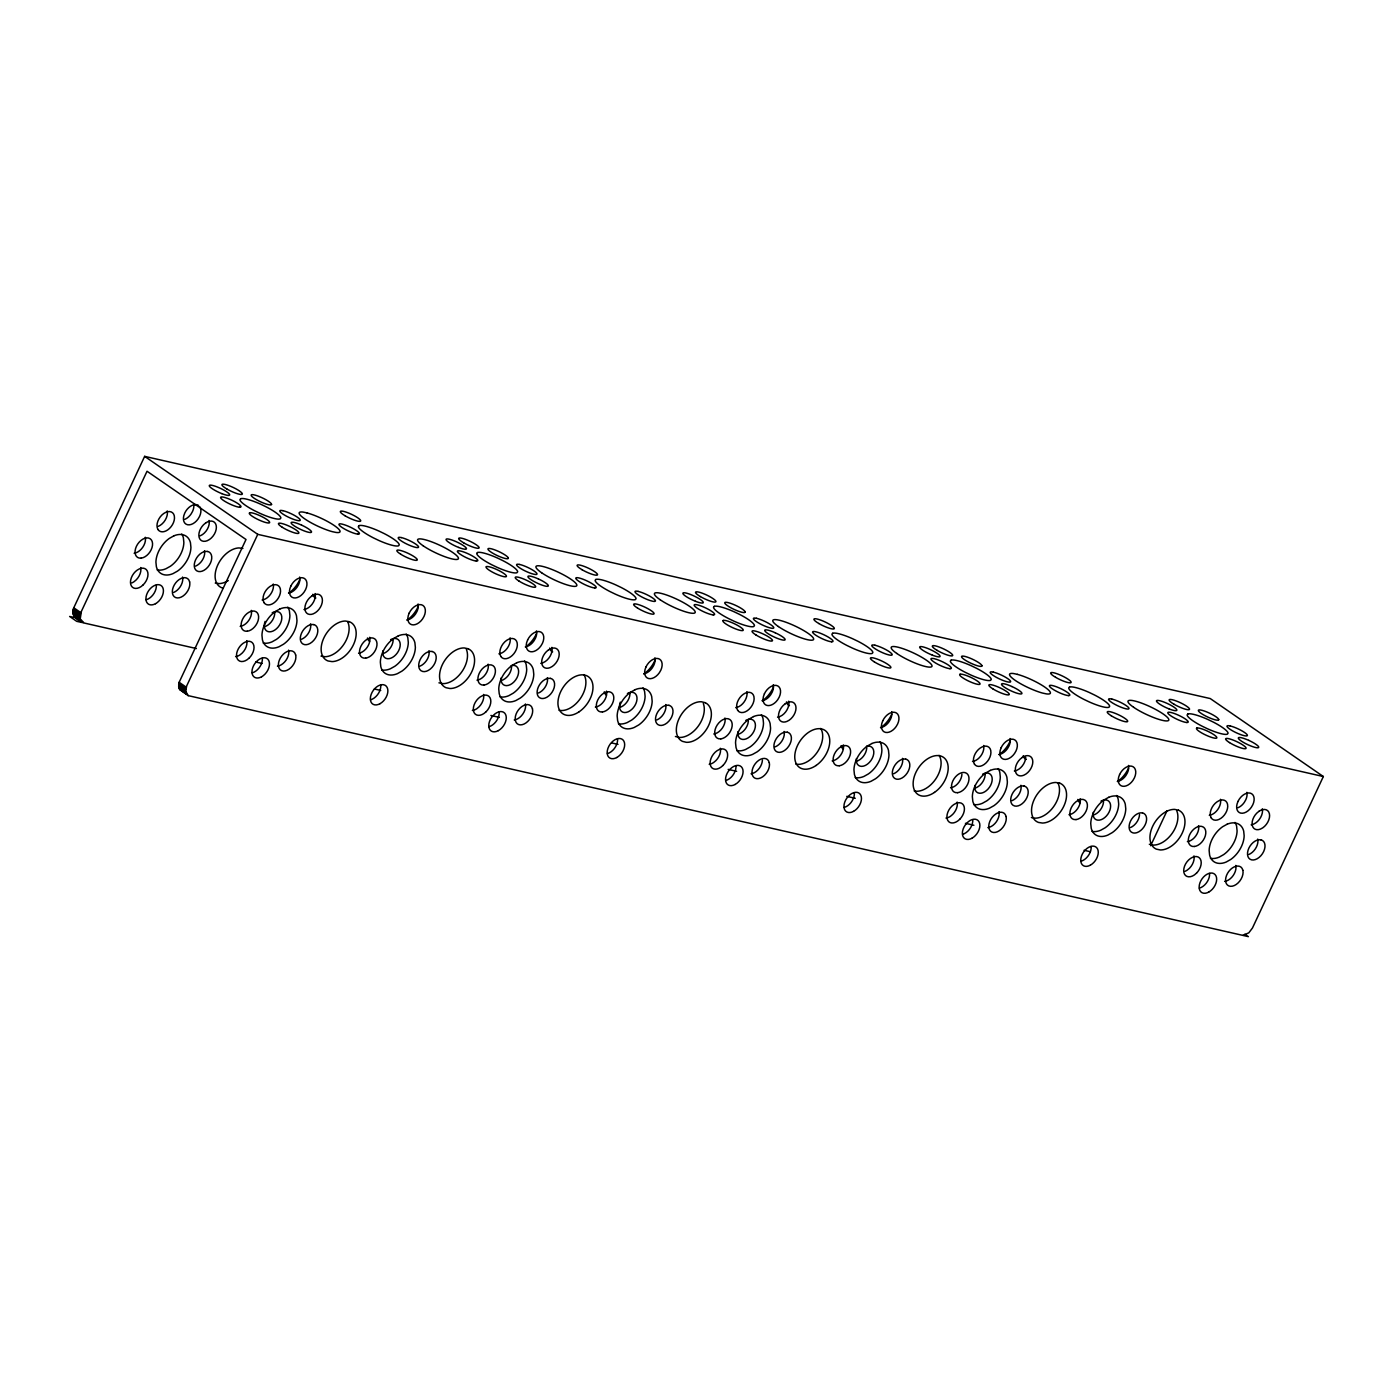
<?xml version="1.0" encoding="UTF-8"?>
<svg xmlns="http://www.w3.org/2000/svg" width="1393" height="1393" viewBox="0 0 1393 1393"><rect width="100%" height="100%" fill="white"/><g stroke="black" fill="none" stroke-linecap="round" stroke-linejoin="round"><path stroke-width="1.5" d="M1244.82 934.198L1248.354 936.636L188.177 695.629L179.61 689.448L179.157 682.291L246.004 539.491L147.031 471.252L81.403 611.335L80.202 618.945L84.12 623.019L196.396 648.546M188.177 695.629L185.652 691.172L186.749 685.791L257.757 534.355L1323.35 776.528L1252.464 927.999L1248.824 932.822L1242.991 935.365M82.344 622.288C76.441 620.129 70.468 614.365 73.777 607.783L144.646 456.364L1210.238 698.555L1323.35 776.528M1150.635 845.725L1167.055 810.709M200.174 535.835L202.455 534.599A11.248 7.278 -55.4 0 0 209.089 520.442M242.904 548.442L238.882 547.919A22.514 14.557 -55.4 0 0 217.221 566.202A22.514 14.557 -55.4 0 0 222.323 587.968L223.298 588.09M215.253 583.092L219.276 583.615A22.514 14.557 -55.4 0 0 228.295 580.568M320.999 656.103L324.987 656.73A22.514 14.557 -55.4 0 0 344.054 644.001A22.514 14.557 -55.4 0 0 347.745 621.922M1031.395 817.552L1035.365 818.179A22.514 14.557 -55.4 0 0 1054.449 805.45A22.514 14.557 -55.4 0 0 1058.123 783.388M438.934 682.831L442.835 683.632A22.514 14.557 -55.4 0 0 462.023 671.53A22.514 14.557 -55.4 0 0 466.359 649.33M1149.329 844.28L1153.23 845.081A22.514 14.557 -55.4 0 0 1172.418 832.979A22.514 14.557 -55.4 0 0 1176.754 810.778M255.72 662.023L262.076 663.468M374.351 688.995L380.707 690.44M490.876 715.462L499.356 717.395M611.631 742.922L617.987 744.367M728.156 769.389L736.618 771.322M846.787 796.361L855.267 798.276M965.419 823.315L973.899 825.248M1084.067 850.287L1090.423 851.732M675.413 736.497L679.244 737.437A22.514 14.557 -55.4 0 0 698.502 725.805A22.514 14.557 -55.4 0 0 703.308 703.5M1026.241 759.446L1025.37 759.063A11.248 7.278 -55.4 0 1 1023.263 755.72M789.448 705.642L788.56 705.241A11.248 7.278 -55.4 0 1 786.47 701.898M552.655 651.82L551.767 651.436A11.248 7.278 -55.4 0 1 549.66 648.093M315.845 597.997L314.975 597.614A11.248 7.278 -55.4 0 1 312.868 594.271M75.257 617.412L76.11 617.865L69.65 616.472L76.719 621.348L83.18 622.741L74.525 616.786M144.646 456.364L257.757 534.355M73.777 607.783L80.846 612.659M73.341 609.124L80.411 614M179.157 682.291L186.227 687.167M73.063 610.447L80.132 615.306M178.774 683.667L185.844 688.542M72.924 611.719L79.993 616.594M178.583 685.025L185.652 689.883M72.958 612.937L80.028 617.813M178.583 686.296L185.652 691.172M73.132 614.069L80.202 618.945M178.739 687.48L185.809 692.356M73.463 615.114L80.533 619.972M73.933 616.019L81.003 620.895M179.088 688.542L186.174 693.418M179.61 689.448L186.679 694.323M1220.46 799.303L1220.668 801.654A11.248 7.278 -55.4 0 1 1209.298 815.288M983.667 745.481L983.858 747.832A11.248 7.278 -55.4 0 1 972.506 761.483M746.857 691.677L747.066 694.01A11.248 7.278 -55.4 0 1 735.696 707.661M510.064 637.855L510.273 640.188A11.248 7.278 -55.4 0 1 498.903 653.839M273.272 584.033L273.463 586.383A11.248 7.278 -55.4 0 1 262.11 600.017M167.23 510.935L167.421 513.268A11.248 7.278 -55.4 0 1 158.314 526.328M627.407 693.488A11.248 7.278 -55.4 0 1 637.001 699.216A11.248 7.278 -55.4 0 1 626.084 712.45A11.248 7.278 -55.4 0 1 620.285 702.124M820.703 728.417A22.514 14.557 -55.4 0 1 817.064 752.499A22.514 14.557 -55.4 0 1 795.821 764.078M606.53 691.102A11.248 7.278 -55.4 0 1 595.368 707.087M788.717 701.184A11.248 7.278 -55.4 0 1 782.1 715.34L779.819 716.577A11.248 7.278 -55.4 0 1 777.555 717.169M773.289 684.712A11.248 7.278 -55.4 0 1 772.14 692.269L770.677 694.811A11.248 7.278 -55.4 0 1 762.128 700.696M784.137 731.464A11.248 7.278 -55.4 0 1 775.222 746.857M606.39 695.159A11.248 7.278 -55.4 0 1 604.283 691.816M735.957 765.819A11.248 7.278 -55.4 0 1 725.805 780.515M724.935 718.004A11.248 7.278 -55.4 0 1 713.773 733.989M511.301 665.628A11.248 7.278 -55.4 0 1 518.509 673.15A11.248 7.278 -55.4 0 1 508.428 685.373A11.248 7.278 -55.4 0 1 501.219 677.851M617.552 738.917A11.248 7.278 -55.4 0 1 607.4 753.613M665.732 704.545A11.248 7.278 -55.4 0 1 656.834 719.937M642.991 687.881A22.514 14.557 -55.4 0 1 644.628 691.694L645.098 696.343A22.514 14.557 -55.4 0 1 631.673 720.077L627.111 722.619A22.514 14.557 -55.4 0 1 618.422 723.768M654.884 657.792A11.248 7.278 -55.4 0 1 653.735 665.366L652.272 667.891A11.248 7.278 -55.4 0 1 643.723 673.777M536.479 633.676A22.514 14.557 -55.4 0 1 525.631 646.961M511.51 665.802A11.248 7.278 -55.4 0 1 501.358 680.498M310.535 623.82A11.248 7.278 -55.4 0 1 301.637 639.213M315.131 593.557A11.248 7.278 -55.4 0 1 308.497 607.696L306.216 608.95A11.248 7.278 -55.4 0 1 303.97 609.542M246.753 640.641A11.248 7.278 -55.4 0 1 242.278 652.986L240.118 654.797A11.248 7.278 -55.4 0 1 235.591 656.625M262.354 658.192A11.248 7.278 -55.4 0 1 252.203 672.871M288.612 650.148A11.248 7.278 -55.4 0 1 277.451 666.15M193.644 503.97A11.248 7.278 -55.4 0 1 192.495 511.527L191.033 514.069A11.248 7.278 -55.4 0 1 184.729 519.363M199.93 506.895A11.248 7.278 -55.4 0 1 199.565 516.403L198.102 518.945A11.248 7.278 -55.4 0 1 187.48 524.726A11.248 7.278 -55.4 0 1 183.806 515.689L184.764 513.042A11.248 7.278 -55.4 0 1 198.607 505.485M287.794 607.156A22.514 14.557 -55.4 0 1 289.431 610.97L289.901 615.619A22.514 14.557 -55.4 0 1 276.476 639.352L271.931 641.894A22.514 14.557 -55.4 0 1 263.225 643.044M182.57 577.05A11.248 7.278 -55.4 0 1 173.655 592.443M140.71 567.526A11.248 7.278 -55.4 0 1 136.218 579.871L134.076 581.682A11.248 7.278 -55.4 0 1 131.795 582.918M145.29 537.263A11.248 7.278 -55.4 0 1 134.128 553.247M299.687 577.068A11.248 7.278 -55.4 0 1 298.537 584.642L297.075 587.167A11.248 7.278 -55.4 0 1 288.525 593.052M181.752 534.041A22.514 14.557 -55.4 0 1 183.388 537.872L183.859 542.504A22.514 14.557 -55.4 0 1 170.434 566.237L165.871 568.779A22.514 14.557 -55.4 0 1 157.183 569.929M156.312 585.077A11.248 7.278 -55.4 0 1 146.161 599.774M204.492 550.723A11.248 7.278 -55.4 0 1 195.595 566.115M998.189 768.605A22.514 14.557 -55.4 0 1 999.826 772.436L1000.296 777.068A22.514 14.557 -55.4 0 1 986.871 800.801L982.309 803.343A22.514 14.557 -55.4 0 1 973.62 804.492M957.148 802.089A11.248 7.278 -55.4 0 1 952.655 814.435L950.514 816.246A11.248 7.278 -55.4 0 1 945.986 818.074M972.749 819.641A11.248 7.278 -55.4 0 1 962.598 834.337M999.007 811.614A11.248 7.278 -55.4 0 1 987.846 827.599M843.183 748.981A11.248 7.278 -55.4 0 1 841.076 745.638M1010.082 738.516A11.248 7.278 -55.4 0 1 1008.932 746.091L1007.47 748.616A11.248 7.278 -55.4 0 1 998.92 754.518M891.677 714.4A22.514 14.557 -55.4 0 1 880.811 727.686M866.707 746.526A11.248 7.278 -55.4 0 1 856.556 761.222M866.498 746.352A11.248 7.278 -55.4 0 1 873.707 753.874A11.248 7.278 -55.4 0 1 863.625 766.098A11.248 7.278 -55.4 0 1 856.416 758.576M1025.718 757.339A11.248 7.278 -55.4 0 1 1018.892 769.162L1016.611 770.399A11.248 7.278 -55.4 0 1 1014.365 770.991M1020.93 785.269A11.248 7.278 -55.4 0 1 1012.032 800.662M982.605 774.212A11.248 7.278 -55.4 0 1 992.216 779.105A11.248 7.278 -55.4 0 1 982.779 792.756A11.248 7.278 -55.4 0 1 974.821 785.478M1091.154 846.544A11.248 7.278 -55.4 0 1 1081.003 861.24M1128.487 765.436A11.248 7.278 -55.4 0 1 1127.337 772.993L1125.875 775.535A11.248 7.278 -55.4 0 1 1117.325 781.421M1116.577 795.507A22.514 14.557 -55.4 0 1 1118.213 799.338L1118.701 803.987A22.514 14.557 -55.4 0 1 1105.258 827.703L1100.714 830.245A22.514 14.557 -55.4 0 1 1092.025 831.395M1139.544 814.522A11.248 7.278 -55.4 0 1 1130.419 827.581M272.21 612.746A11.248 7.278 -55.4 0 1 281.804 618.475A11.248 7.278 -55.4 0 1 270.886 631.726A11.248 7.278 -55.4 0 1 265.088 621.4M380.759 685.095A11.248 7.278 -55.4 0 1 370.608 699.791M406.199 634.059A22.514 14.557 -55.4 0 1 407.836 637.89L408.306 642.521A22.514 14.557 -55.4 0 1 394.863 666.254L390.319 668.797A22.514 14.557 -55.4 0 1 381.63 669.946M369.737 637.28A11.248 7.278 -55.4 0 1 358.576 653.265M428.94 650.74A11.248 7.278 -55.4 0 1 420.024 666.133M418.092 603.987A11.248 7.278 -55.4 0 1 416.942 611.544L415.48 614.087A11.248 7.278 -55.4 0 1 406.93 619.972M551.924 647.362A11.248 7.278 -55.4 0 1 545.29 661.518L543.026 662.755A11.248 7.278 -55.4 0 1 540.763 663.364M369.58 641.337A11.248 7.278 -55.4 0 1 367.473 637.994M390.615 639.666A11.248 7.278 -55.4 0 1 400.226 644.559A11.248 7.278 -55.4 0 1 390.789 658.227A11.248 7.278 -55.4 0 1 382.831 650.931M251.332 610.378A11.248 7.278 -55.4 0 1 240.188 626.362M525.405 703.97A11.248 7.278 -55.4 0 1 514.243 719.955M524.586 660.961A22.514 14.557 -55.4 0 1 526.223 664.792L526.711 669.441A22.514 14.557 -55.4 0 1 513.268 693.157L508.724 695.716A22.514 14.557 -55.4 0 1 500.035 696.866M483.545 694.463A11.248 7.278 -55.4 0 1 479.07 706.808L476.928 708.619A11.248 7.278 -55.4 0 1 472.384 710.447M536.479 630.89A11.248 7.278 -55.4 0 1 535.347 638.464L533.867 640.989A11.248 7.278 -55.4 0 1 525.335 646.874M499.164 711.997A11.248 7.278 -55.4 0 1 489.013 726.693M418.074 606.773A22.514 14.557 -55.4 0 1 407.226 620.059M393.122 638.899A11.248 7.278 -55.4 0 1 382.953 653.596M547.345 677.642A11.248 7.278 -55.4 0 1 538.429 693.035M488.142 664.182A11.248 7.278 -55.4 0 1 476.981 680.167M761.396 714.783A22.514 14.557 -55.4 0 1 763.033 718.614L763.503 723.263A22.514 14.557 -55.4 0 1 750.061 746.979L745.516 749.521A22.514 14.557 -55.4 0 1 736.827 750.67M720.355 748.285A11.248 7.278 -55.4 0 1 715.863 760.63L713.721 762.424A11.248 7.278 -55.4 0 1 709.194 764.269M762.406 760.125A11.248 7.278 -55.4 0 1 751.053 773.777M583.911 674.612A22.514 14.557 -55.4 0 1 580.254 698.677A22.514 14.557 -55.4 0 1 559.011 710.273M274.717 611.98A11.248 7.278 -55.4 0 1 264.566 626.676M299.687 579.854A22.514 14.557 -55.4 0 1 288.821 593.139M629.915 692.704A11.248 7.278 -55.4 0 1 619.763 707.4M654.867 660.595A22.514 14.557 -55.4 0 1 644.019 673.864M939.108 755.337A22.514 14.557 -55.4 0 1 935.452 779.401A22.514 14.557 -55.4 0 1 914.208 790.998M1262.319 808.828A11.248 7.278 -55.4 0 1 1255.685 822.967L1253.404 824.221A11.248 7.278 -55.4 0 1 1251.158 824.813M1079.975 802.786A11.248 7.278 -55.4 0 1 1077.869 799.443M1101.01 801.114A11.248 7.278 -55.4 0 1 1110.621 806.007A11.248 7.278 -55.4 0 1 1101.184 819.676A11.248 7.278 -55.4 0 1 1093.209 812.398M961.936 774.16A11.248 7.278 -55.4 0 1 950.566 787.811M1235.8 865.419A11.248 7.278 -55.4 0 1 1224.639 881.403M1234.982 822.427A22.514 14.557 -55.4 0 1 1236.618 826.241L1237.088 830.89A22.514 14.557 -55.4 0 1 1223.663 854.606L1219.119 857.165A22.514 14.557 -55.4 0 1 1210.413 858.314M1193.94 855.911A11.248 7.278 -55.4 0 1 1189.465 868.257L1187.306 870.068A11.248 7.278 -55.4 0 1 1185.043 871.304M1246.874 792.338A11.248 7.278 -55.4 0 1 1245.725 799.913L1244.262 802.438A11.248 7.278 -55.4 0 1 1237.977 807.731M1209.559 873.446A11.248 7.278 -55.4 0 1 1199.39 888.142M1128.469 768.222A22.514 14.557 -55.4 0 1 1117.621 781.508M1103.5 800.348A11.248 7.278 -55.4 0 1 1093.348 815.044M1257.722 839.091A11.248 7.278 -55.4 0 1 1248.824 854.484M1198.537 825.631A11.248 7.278 -55.4 0 1 1187.376 841.633M854.362 792.721A11.248 7.278 -55.4 0 1 844.21 807.418M745.812 720.39A11.248 7.278 -55.4 0 1 755.424 725.283A11.248 7.278 -55.4 0 1 745.986 738.952A11.248 7.278 -55.4 0 1 738.029 731.656M902.525 758.367A11.248 7.278 -55.4 0 1 893.627 773.759M891.677 711.614A11.248 7.278 -55.4 0 1 890.527 719.188L889.065 721.713A11.248 7.278 -55.4 0 1 880.515 727.599M843.34 744.907A11.248 7.278 -55.4 0 1 832.178 760.891M879.784 741.703A22.514 14.557 -55.4 0 1 881.421 745.516L881.891 750.165A22.514 14.557 -55.4 0 1 868.466 773.881L863.921 776.441A22.514 14.557 -55.4 0 1 855.215 777.59M1080.132 798.729A11.248 7.278 -55.4 0 1 1068.971 814.713M773.272 687.498A22.514 14.557 -55.4 0 1 762.424 700.783M748.302 719.624A11.248 7.278 -55.4 0 1 738.151 734.32M985.112 773.428A11.248 7.278 -55.4 0 1 974.961 788.125M1010.064 741.32A22.514 14.557 -55.4 0 1 999.216 754.588M290.806 586.157L289.848 588.804A11.248 7.278 -55.4 0 0 293.523 597.841A11.248 7.278 -55.4 0 0 304.144 592.042L305.607 589.518A11.248 7.278 -55.4 0 0 302.89 577.834A11.248 7.278 -55.4 0 0 290.806 586.157M409.211 613.059L408.253 615.706A11.248 7.278 -55.4 0 0 411.928 624.743A11.248 7.278 -55.4 0 0 422.549 618.962L424.012 616.42A11.248 7.278 -55.4 0 0 421.295 604.736A11.248 7.278 -55.4 0 0 409.211 613.059M527.616 639.962L526.641 642.608A11.248 7.278 -55.4 0 0 530.315 651.663A11.248 7.278 -55.4 0 0 540.937 645.864L542.417 643.34A11.248 7.278 -55.4 0 0 539.7 631.638A11.248 7.278 -55.4 0 0 527.616 639.962M646.004 666.881L645.046 669.528A11.248 7.278 -55.4 0 0 648.72 678.565A11.248 7.278 -55.4 0 0 659.342 672.767L660.804 670.242A11.248 7.278 -55.4 0 0 658.088 658.558A11.248 7.278 -55.4 0 0 646.004 666.881M764.409 693.784L763.451 696.43A11.248 7.278 -55.4 0 0 767.125 705.467A11.248 7.278 -55.4 0 0 777.747 699.686L779.209 697.144A11.248 7.278 -55.4 0 0 776.493 685.46A11.248 7.278 -55.4 0 0 764.409 693.784M882.814 720.686L881.839 723.333A11.248 7.278 -55.4 0 0 885.513 732.387A11.248 7.278 -55.4 0 0 896.134 726.589L897.597 724.064A11.248 7.278 -55.4 0 0 894.898 712.363A11.248 7.278 -55.4 0 0 882.814 720.686M1001.201 747.606L1000.244 750.252A11.248 7.278 -55.4 0 0 1003.918 759.289A11.248 7.278 -55.4 0 0 1014.539 753.491L1016.002 750.966A11.248 7.278 -55.4 0 0 1013.286 739.283A11.248 7.278 -55.4 0 0 1001.201 747.606M1119.606 774.508L1118.649 777.155A11.248 7.278 -55.4 0 0 1122.323 786.192A11.248 7.278 -55.4 0 0 1132.944 780.411L1134.407 777.869A11.248 7.278 -55.4 0 0 1131.691 766.185A11.248 7.278 -55.4 0 0 1119.606 774.508M1237.994 801.428L1237.036 804.074A11.248 7.278 -55.4 0 0 1240.71 813.112A11.248 7.278 -55.4 0 0 1251.332 807.313L1252.795 804.788A11.248 7.278 -55.4 0 0 1250.096 793.087A11.248 7.278 -55.4 0 0 1237.994 801.428M240.676 498.729L239.927 499.617A22.514 4.301 25.1 0 0 254.936 510.918L260.23 513.46A22.514 4.301 25.1 0 0 280.132 518.91L280.864 518.022A22.514 4.301 25.1 0 0 265.871 506.704L260.578 504.162A22.514 4.301 25.1 0 0 240.676 498.729M359.081 525.631L358.332 526.519A22.514 4.301 25.1 0 0 373.341 537.837L378.617 540.362A22.514 4.301 25.1 0 0 398.52 545.812L399.269 544.924A22.514 4.301 25.1 0 0 384.276 533.623L378.983 531.081A22.514 4.301 25.1 0 0 359.081 525.631M477.468 552.533L476.737 553.421A22.514 4.301 25.1 0 0 491.729 564.74L497.022 567.282A22.514 4.301 25.1 0 0 516.925 572.732L517.674 571.844A22.514 4.301 25.1 0 0 502.664 560.526L497.371 557.984A22.514 4.301 25.1 0 0 477.468 552.533M595.873 579.453L595.124 580.341A22.514 4.301 25.1 0 0 610.134 591.642L615.427 594.184A22.514 4.301 25.1 0 0 635.33 599.634L636.061 598.746A22.514 4.301 25.1 0 0 621.069 587.428L615.776 584.903A22.514 4.301 25.1 0 0 595.873 579.453M714.278 606.355L713.529 607.244A22.514 4.301 25.1 0 0 728.539 618.562L733.815 621.104A22.514 4.301 25.1 0 0 753.717 626.537L754.466 625.649A22.514 4.301 25.1 0 0 739.474 614.348L734.181 611.806A22.514 4.301 25.1 0 0 714.278 606.355M832.666 633.258L831.934 634.146A22.514 4.301 25.1 0 0 846.927 645.464L852.22 648.006A22.514 4.301 25.1 0 0 872.122 653.456L872.871 652.568A22.514 4.301 25.1 0 0 857.862 641.25L852.568 638.708A22.514 4.301 25.1 0 0 832.666 633.258M951.071 660.178L950.322 661.066A22.514 4.301 25.1 0 0 965.332 672.366L970.625 674.909A22.514 4.301 25.1 0 0 990.527 680.359L991.259 679.471A22.514 4.301 25.1 0 0 976.267 668.17L970.973 665.628A22.514 4.301 25.1 0 0 951.071 660.178M1069.476 687.08L1068.727 687.968A22.514 4.301 25.1 0 0 1083.719 699.286L1089.013 701.828A22.514 4.301 25.1 0 0 1108.915 707.278L1109.664 706.373A22.514 4.301 25.1 0 0 1094.654 695.072L1089.378 692.53A22.514 4.301 25.1 0 0 1069.476 687.08M1187.863 713.982L1187.132 714.87A22.514 4.301 25.1 0 0 1202.124 726.188L1207.418 728.731A22.514 4.301 25.1 0 0 1227.32 734.181L1228.069 733.293A22.514 4.301 25.1 0 0 1213.059 721.974L1207.766 719.432A22.514 4.301 25.1 0 0 1187.863 713.982M249.643 512.781L249.243 513.216A11.248 2.142 25.1 0 0 259.237 520.094A11.248 2.142 25.1 0 0 269.702 522.479L269.406 521.731A11.248 2.142 25.1 0 0 259.707 515.584A11.248 2.142 25.1 0 0 249.643 512.781M271.565 504.423L271.165 504.841A11.248 2.142 25.1 0 1 261.1 502.037A11.248 2.142 25.1 0 1 251.402 495.891L251.106 495.159A11.248 2.142 25.1 0 1 261.571 497.527A11.248 2.142 25.1 0 1 271.565 504.423M486.436 566.603L486.035 567.021A11.248 2.142 25.1 0 0 496.03 573.916A11.248 2.142 25.1 0 0 506.495 576.302L506.216 575.553A11.248 2.142 25.1 0 0 496.5 569.406A11.248 2.142 25.1 0 0 486.436 566.603M508.358 558.245L507.957 558.663A11.248 2.142 25.1 0 1 497.893 555.859A11.248 2.142 25.1 0 1 488.194 549.713L487.898 548.964A11.248 2.142 25.1 0 1 498.363 551.349A11.248 2.142 25.1 0 1 508.358 558.245M723.246 620.425L722.828 620.843A11.248 2.142 25.1 0 0 732.822 627.738A11.248 2.142 25.1 0 0 743.287 630.106L743.009 629.375A11.248 2.142 25.1 0 0 733.293 623.228A11.248 2.142 25.1 0 0 723.246 620.425M745.168 612.049L744.75 612.485A11.248 2.142 25.1 0 1 734.703 609.681A11.248 2.142 25.1 0 1 724.987 603.535L724.708 602.786A11.248 2.142 25.1 0 1 735.173 605.171A11.248 2.142 25.1 0 1 745.168 612.049M960.038 674.229L959.638 674.665A11.248 2.142 25.1 0 0 969.632 681.56A11.248 2.142 25.1 0 0 980.097 683.928L979.801 683.197A11.248 2.142 25.1 0 0 970.103 677.033A11.248 2.142 25.1 0 0 960.038 674.229M981.961 665.871L981.56 666.307A11.248 2.142 25.1 0 1 971.496 663.503A11.248 2.142 25.1 0 1 961.779 657.339L961.501 656.608A11.248 2.142 25.1 0 1 971.966 658.976A11.248 2.142 25.1 0 1 981.961 665.871M1196.831 728.051L1196.43 728.469A11.248 2.142 25.1 0 0 1206.425 735.365A11.248 2.142 25.1 0 0 1216.89 737.75L1216.594 737.001A11.248 2.142 25.1 0 0 1206.895 730.855A11.248 2.142 25.1 0 0 1196.831 728.051M1218.753 719.693L1218.353 720.111A11.248 2.142 25.1 0 1 1208.288 717.308A11.248 2.142 25.1 0 1 1198.589 711.161L1198.293 710.413A11.248 2.142 25.1 0 1 1208.758 712.798A11.248 2.142 25.1 0 1 1218.753 719.693M205.694 522.932L203.535 524.743A11.248 7.278 -55.4 0 0 199.06 537.089A11.248 7.278 -55.4 0 0 207.244 540.71L209.525 539.474A11.248 7.278 -55.4 0 0 216.159 525.318A11.248 7.278 -55.4 0 0 205.694 522.932M143.287 584.747L141.146 586.557A11.248 7.278 -55.4 0 1 130.681 584.172A11.248 7.278 -55.4 0 1 137.315 570.033L139.596 568.779A11.248 7.278 -55.4 0 1 147.78 572.401A11.248 7.278 -55.4 0 1 143.287 584.747M311.736 596.047L309.577 597.858A11.248 7.278 -55.4 0 0 305.102 610.204A11.248 7.278 -55.4 0 0 313.286 613.825L315.567 612.572A11.248 7.278 -55.4 0 0 322.201 598.433A11.248 7.278 -55.4 0 0 311.736 596.047M249.347 657.862L247.188 659.673A11.248 7.278 -55.4 0 1 236.723 657.287A11.248 7.278 -55.4 0 1 243.357 643.131L245.638 641.894A11.248 7.278 -55.4 0 1 253.822 645.516A11.248 7.278 -55.4 0 1 249.347 657.862M548.529 649.869L546.387 651.663A11.248 7.278 -55.4 0 0 541.894 664.008A11.248 7.278 -55.4 0 0 550.096 667.63L552.359 666.394A11.248 7.278 -55.4 0 0 558.993 652.237A11.248 7.278 -55.4 0 0 548.529 649.869M486.14 711.684L483.998 713.477A11.248 7.278 -55.4 0 1 473.533 711.109A11.248 7.278 -55.4 0 1 480.15 696.953L482.431 695.716A11.248 7.278 -55.4 0 1 490.615 699.338A11.248 7.278 -55.4 0 1 486.14 711.684M785.321 703.674L783.179 705.485A11.248 7.278 -55.4 0 0 778.704 717.83A11.248 7.278 -55.4 0 0 786.888 721.452L789.169 720.216A11.248 7.278 -55.4 0 0 795.786 706.059A11.248 7.278 -55.4 0 0 785.321 703.674M722.932 765.488L720.79 767.299A11.248 7.278 -55.4 0 1 710.326 764.931A11.248 7.278 -55.4 0 1 716.96 750.775L719.223 749.538A11.248 7.278 -55.4 0 1 727.425 753.143A11.248 7.278 -55.4 0 1 722.932 765.488M1022.131 757.496L1019.972 759.307A11.248 7.278 -55.4 0 0 1015.497 771.652A11.248 7.278 -55.4 0 0 1023.681 775.274L1025.962 774.02A11.248 7.278 -55.4 0 0 1032.596 759.881A11.248 7.278 -55.4 0 0 1022.131 757.496M959.725 819.31L957.583 821.121A11.248 7.278 -55.4 0 1 947.118 818.736A11.248 7.278 -55.4 0 1 953.752 804.597L956.033 803.343A11.248 7.278 -55.4 0 1 964.217 806.965A11.248 7.278 -55.4 0 1 959.725 819.31M1258.924 811.318L1256.782 813.129A11.248 7.278 -55.4 0 0 1252.29 825.474A11.248 7.278 -55.4 0 0 1260.473 829.079L1262.755 827.842A11.248 7.278 -55.4 0 0 1269.389 813.686A11.248 7.278 -55.4 0 0 1258.924 811.318M1196.535 873.132L1194.376 874.943A11.248 7.278 -55.4 0 1 1183.911 872.558A11.248 7.278 -55.4 0 1 1190.545 858.401L1192.826 857.165A11.248 7.278 -55.4 0 1 1201.01 860.787A11.248 7.278 -55.4 0 1 1196.535 873.132M173.881 535.835L169.337 538.394A22.514 14.557 -55.4 0 0 155.912 562.11L156.382 566.759A22.514 14.557 -55.4 0 0 172.941 573.655L177.503 571.113A22.514 14.557 -55.4 0 0 190.928 547.379L190.458 542.748A22.514 14.557 -55.4 0 0 173.881 535.835M279.923 608.95L275.379 611.492A22.514 14.557 -55.4 0 0 261.954 635.225L262.424 639.857A22.514 14.557 -55.4 0 0 279 646.77L283.545 644.21A22.514 14.557 -55.4 0 0 296.97 620.494L296.5 615.845A22.514 14.557 -55.4 0 0 279.923 608.95M398.328 635.852L393.784 638.412A22.514 14.557 -55.4 0 0 380.341 662.128L380.829 666.777A22.514 14.557 -55.4 0 0 397.388 673.672L401.933 671.13A22.514 14.557 -55.4 0 0 415.375 647.397L414.905 642.765A22.514 14.557 -55.4 0 0 398.328 635.852M516.733 662.772L512.189 665.314A22.514 14.557 -55.4 0 0 498.746 689.03L499.216 693.679A22.514 14.557 -55.4 0 0 515.793 700.592L520.338 698.032A22.514 14.557 -55.4 0 0 533.78 674.316L533.293 669.667A22.514 14.557 -55.4 0 0 516.733 662.772M635.121 689.674L630.576 692.217A22.514 14.557 -55.4 0 0 617.151 715.95L617.621 720.581A22.514 14.557 -55.4 0 0 634.181 727.494L638.743 724.935A22.514 14.557 -55.4 0 0 652.168 701.219L651.698 696.57A22.514 14.557 -55.4 0 0 635.121 689.674M753.526 716.577L748.981 719.136A22.514 14.557 -55.4 0 0 735.539 742.852L736.026 747.501A22.514 14.557 -55.4 0 0 752.586 754.397L757.13 751.854A22.514 14.557 -55.4 0 0 770.573 728.121L770.103 723.489A22.514 14.557 -55.4 0 0 753.526 716.577M871.931 743.496L867.369 746.039A22.514 14.557 -55.4 0 0 853.944 769.772L854.414 774.404A22.514 14.557 -55.4 0 0 870.991 781.316L875.535 778.757A22.514 14.557 -55.4 0 0 888.96 755.041L888.49 750.392A22.514 14.557 -55.4 0 0 871.931 743.496M990.319 770.399L985.774 772.941A22.514 14.557 -55.4 0 0 972.349 796.674L972.819 801.323A22.514 14.557 -55.4 0 0 989.378 808.219L993.94 805.676A22.514 14.557 -55.4 0 0 1007.365 781.943L1006.895 777.294A22.514 14.557 -55.4 0 0 990.319 770.399M1108.724 797.301L1104.179 799.861A22.514 14.557 -55.4 0 0 1090.736 823.576L1091.224 828.226A22.514 14.557 -55.4 0 0 1107.783 835.121L1112.328 832.579A22.514 14.557 -55.4 0 0 1125.77 808.845L1125.283 804.214A22.514 14.557 -55.4 0 0 1108.724 797.301M1227.129 824.221L1222.566 826.763A22.514 14.557 -55.4 0 0 1209.141 850.496L1209.612 855.128A22.514 14.557 -55.4 0 0 1226.188 862.041L1230.733 859.481A22.514 14.557 -55.4 0 0 1244.158 835.765L1243.688 831.116A22.514 14.557 -55.4 0 0 1227.129 824.221M207.696 551.471L205.624 551.367A11.248 7.278 -55.4 0 0 195.612 559.794A11.248 7.278 -55.4 0 0 196.57 570.712L198.328 571.478A11.248 7.278 -55.4 0 0 210.413 563.155A11.248 7.278 -55.4 0 0 207.696 551.471M141.198 558.123L139.126 558.036A11.248 7.278 -55.4 0 1 136.41 546.335A11.248 7.278 -55.4 0 1 148.511 538.011L150.252 538.795A11.248 7.278 -55.4 0 1 151.21 549.695A11.248 7.278 -55.4 0 1 141.198 558.123M313.756 624.586L311.666 624.482A11.248 7.278 -55.4 0 0 301.654 632.91A11.248 7.278 -55.4 0 0 302.612 643.81L304.37 644.593A11.248 7.278 -55.4 0 0 316.455 636.27A11.248 7.278 -55.4 0 0 313.756 624.586M247.257 631.238L245.168 631.133A11.248 7.278 -55.4 0 1 242.469 619.45A11.248 7.278 -55.4 0 1 254.553 611.127L256.312 611.893A11.248 7.278 -55.4 0 1 257.27 622.81A11.248 7.278 -55.4 0 1 247.257 631.238M432.143 651.489L430.071 651.384A11.248 7.278 -55.4 0 0 420.059 659.812A11.248 7.278 -55.4 0 0 421.017 670.729L422.776 671.496A11.248 7.278 -55.4 0 0 434.86 663.172A11.248 7.278 -55.4 0 0 432.143 651.489M365.645 658.14L363.573 658.053A11.248 7.278 -55.4 0 1 360.857 646.352A11.248 7.278 -55.4 0 1 372.941 638.029L374.7 638.812A11.248 7.278 -55.4 0 1 375.657 649.713A11.248 7.278 -55.4 0 1 365.645 658.14M550.548 678.391L548.476 678.304A11.248 7.278 -55.4 0 0 538.464 686.714A11.248 7.278 -55.4 0 0 539.422 697.632L541.181 698.415A11.248 7.278 -55.4 0 0 553.265 690.075A11.248 7.278 -55.4 0 0 550.548 678.391M484.05 685.043L481.978 684.956A11.248 7.278 -55.4 0 1 479.262 673.272A11.248 7.278 -55.4 0 1 491.346 664.949L493.105 665.715A11.248 7.278 -55.4 0 1 494.062 676.632A11.248 7.278 -55.4 0 1 484.05 685.043M668.953 705.311L666.864 705.206A11.248 7.278 -55.4 0 0 656.852 713.634A11.248 7.278 -55.4 0 0 657.809 724.534L659.568 725.318A11.248 7.278 -55.4 0 0 671.652 716.995A11.248 7.278 -55.4 0 0 668.953 705.311M602.438 711.962L600.366 711.858A11.248 7.278 -55.4 0 1 597.667 700.174A11.248 7.278 -55.4 0 1 609.751 691.851L611.51 692.634A11.248 7.278 -55.4 0 1 612.45 703.535A11.248 7.278 -55.4 0 1 602.438 711.962M787.341 732.213L785.269 732.126A11.248 7.278 -55.4 0 0 775.257 740.536A11.248 7.278 -55.4 0 0 776.214 751.454L777.973 752.22A11.248 7.278 -55.4 0 0 790.057 743.897A11.248 7.278 -55.4 0 0 787.341 732.213M720.843 738.865L718.771 738.778A11.248 7.278 -55.4 0 1 716.054 727.076A11.248 7.278 -55.4 0 1 728.139 718.753L729.897 719.537A11.248 7.278 -55.4 0 1 730.855 730.454A11.248 7.278 -55.4 0 1 720.843 738.865M905.746 759.115L903.674 759.028A11.248 7.278 -55.4 0 0 893.662 767.439A11.248 7.278 -55.4 0 0 894.619 778.356L896.361 779.14A11.248 7.278 -55.4 0 0 908.462 770.817A11.248 7.278 -55.4 0 0 905.746 759.115M839.248 765.767L837.176 765.68A11.248 7.278 -55.4 0 1 834.459 753.996A11.248 7.278 -55.4 0 1 846.544 745.673L848.302 746.439A11.248 7.278 -55.4 0 1 849.26 757.357A11.248 7.278 -55.4 0 1 839.248 765.767M1024.134 786.035L1022.062 785.931A11.248 7.278 -55.4 0 0 1012.049 794.358A11.248 7.278 -55.4 0 0 1013.007 805.258L1014.766 806.042A11.248 7.278 -55.4 0 0 1026.85 797.719A11.248 7.278 -55.4 0 0 1024.134 786.035M957.635 792.687L955.563 792.582A11.248 7.278 -55.4 0 1 952.847 780.898A11.248 7.278 -55.4 0 1 964.949 772.575L966.69 773.359A11.248 7.278 -55.4 0 1 967.647 784.259A11.248 7.278 -55.4 0 1 957.635 792.687M1142.539 812.937L1140.467 812.85A11.248 7.278 -55.4 0 0 1130.454 821.261A11.248 7.278 -55.4 0 0 1131.412 832.178L1133.171 832.944A11.248 7.278 -55.4 0 0 1145.255 824.621A11.248 7.278 -55.4 0 0 1142.539 812.937M1076.04 819.589L1073.968 819.502A11.248 7.278 -55.4 0 1 1071.252 807.801A11.248 7.278 -55.4 0 1 1083.336 799.478L1085.095 800.261A11.248 7.278 -55.4 0 1 1086.052 811.179A11.248 7.278 -55.4 0 1 1076.04 819.589M1260.944 839.84L1258.872 839.753A11.248 7.278 -55.4 0 0 1248.859 848.163A11.248 7.278 -55.4 0 0 1249.817 859.081L1251.558 859.864A11.248 7.278 -55.4 0 0 1263.66 851.541A11.248 7.278 -55.4 0 0 1260.944 839.84M1194.445 846.491L1192.373 846.404A11.248 7.278 -55.4 0 1 1189.657 834.72A11.248 7.278 -55.4 0 1 1201.741 826.397L1203.5 827.163A11.248 7.278 -55.4 0 1 1204.457 838.081A11.248 7.278 -55.4 0 1 1194.445 846.491M349.243 621.661L345.272 621.017A22.514 14.557 -55.4 0 0 323.437 638.882A22.514 14.557 -55.4 0 0 328.069 660.979L332.056 661.605A22.514 14.557 -55.4 0 0 353.892 643.74A22.514 14.557 -55.4 0 0 349.243 621.661M1059.638 783.11L1055.668 782.466A22.514 14.557 -55.4 0 0 1033.832 800.331A22.514 14.557 -55.4 0 0 1038.464 822.427L1042.434 823.054A22.514 14.557 -55.4 0 0 1064.269 805.189A22.514 14.557 -55.4 0 0 1059.638 783.11M282.936 510.674L281.264 510.395A11.248 2.142 25.1 0 0 282.605 513.86A11.248 2.142 25.1 0 0 294.916 519.815L297.075 520.425A11.248 2.142 25.1 0 0 297.406 517.221A11.248 2.142 25.1 0 0 282.936 510.674M239.544 507.226L237.872 506.965A11.248 2.142 25.1 0 1 223.402 500.4A11.248 2.142 25.1 0 1 223.733 497.214L225.892 497.823A11.248 2.142 25.1 0 1 238.203 503.778A11.248 2.142 25.1 0 1 239.544 507.226M401.323 537.576L399.652 537.315A11.248 2.142 25.1 0 0 401.01 540.763A11.248 2.142 25.1 0 0 413.321 546.718L415.48 547.327A11.248 2.142 25.1 0 0 415.793 544.141A11.248 2.142 25.1 0 0 401.323 537.576M357.949 534.146L356.277 533.867A11.248 2.142 25.1 0 1 341.807 527.32A11.248 2.142 25.1 0 1 342.138 524.116L344.28 524.726A11.248 2.142 25.1 0 1 356.608 530.681A11.248 2.142 25.1 0 1 357.949 534.146M519.728 564.478L518.057 564.217A11.248 2.142 25.1 0 0 519.397 567.682A11.248 2.142 25.1 0 0 531.708 573.637L533.867 574.229A11.248 2.142 25.1 0 0 534.198 571.043A11.248 2.142 25.1 0 0 519.728 564.478M476.336 561.048L474.665 560.787A11.248 2.142 25.1 0 1 460.195 554.222A11.248 2.142 25.1 0 1 460.526 551.036L462.685 551.628A11.248 2.142 25.1 0 1 474.996 557.583A11.248 2.142 25.1 0 1 476.336 561.048M638.133 591.398L636.462 591.12A11.248 2.142 25.1 0 0 637.802 594.585A11.248 2.142 25.1 0 0 650.113 600.54L652.272 601.149A11.248 2.142 25.1 0 0 652.603 597.945A11.248 2.142 25.1 0 0 638.133 591.398M594.741 587.95L593.07 587.689A11.248 2.142 25.1 0 1 578.6 581.125A11.248 2.142 25.1 0 1 578.931 577.938L581.09 578.548A11.248 2.142 25.1 0 1 593.401 584.503A11.248 2.142 25.1 0 1 594.741 587.95M756.521 618.3L754.849 618.039A11.248 2.142 25.1 0 0 756.19 621.487A11.248 2.142 25.1 0 0 768.518 627.442L770.66 628.051A11.248 2.142 25.1 0 0 770.991 624.865A11.248 2.142 25.1 0 0 756.521 618.3M713.146 614.87L711.475 614.592A11.248 2.142 25.1 0 1 697.005 608.044A11.248 2.142 25.1 0 1 697.336 604.841L699.478 605.45A11.248 2.142 25.1 0 1 711.806 611.405A11.248 2.142 25.1 0 1 713.146 614.87M874.926 645.22L873.254 644.942A11.248 2.142 25.1 0 0 874.595 648.407A11.248 2.142 25.1 0 0 886.906 654.362L889.065 654.954A11.248 2.142 25.1 0 0 889.396 651.767A11.248 2.142 25.1 0 0 874.926 645.22M831.534 641.773L829.862 641.511A11.248 2.142 25.1 0 1 815.393 634.947A11.248 2.142 25.1 0 1 815.723 631.76L817.883 632.352A11.248 2.142 25.1 0 1 830.193 638.307A11.248 2.142 25.1 0 1 831.534 641.773M993.331 672.122L991.659 671.844A11.248 2.142 25.1 0 0 993 675.309A11.248 2.142 25.1 0 0 1005.311 681.264L1007.47 681.874A11.248 2.142 25.1 0 0 1007.801 678.67A11.248 2.142 25.1 0 0 993.331 672.122M949.939 668.675L948.267 668.414A11.248 2.142 25.1 0 1 933.798 661.867A11.248 2.142 25.1 0 1 934.128 658.663L936.288 659.272A11.248 2.142 25.1 0 1 948.598 665.227A11.248 2.142 25.1 0 1 949.939 668.675M1111.718 699.025L1110.047 698.764A11.248 2.142 25.1 0 0 1111.388 702.229A11.248 2.142 25.1 0 0 1123.716 708.184L1125.857 708.776A11.248 2.142 25.1 0 0 1126.188 705.589A11.248 2.142 25.1 0 0 1111.718 699.025M1068.344 695.595L1066.672 695.316A11.248 2.142 25.1 0 1 1052.203 688.769A11.248 2.142 25.1 0 1 1052.533 685.582L1054.675 686.174A11.248 2.142 25.1 0 1 1067.003 692.129A11.248 2.142 25.1 0 1 1068.344 695.595M1230.123 725.945L1228.452 725.666A11.248 2.142 25.1 0 0 1229.793 729.131A11.248 2.142 25.1 0 0 1242.103 735.086L1244.262 735.678A11.248 2.142 25.1 0 0 1244.593 732.492A11.248 2.142 25.1 0 0 1230.123 725.945M1186.732 722.497L1185.06 722.236A11.248 2.142 25.1 0 1 1170.59 715.671A11.248 2.142 25.1 0 1 1170.921 712.485L1173.08 713.077A11.248 2.142 25.1 0 1 1185.391 719.032A11.248 2.142 25.1 0 1 1186.732 722.497M468.118 648.738L464.217 647.937A22.514 14.557 -55.4 0 0 442.138 665.123A22.514 14.557 -55.4 0 0 446.004 687.707L449.904 688.508A22.514 14.557 -55.4 0 0 471.983 671.322A22.514 14.557 -55.4 0 0 468.118 648.738M1178.495 810.186L1174.612 809.385A22.514 14.557 -55.4 0 0 1152.533 826.571A22.514 14.557 -55.4 0 0 1156.399 849.155L1160.299 849.956A22.514 14.557 -55.4 0 0 1182.378 832.77A22.514 14.557 -55.4 0 0 1178.495 810.186M306.965 512.903L303.239 512.102A22.514 4.301 25.1 0 0 305.276 519.241A22.514 4.301 25.1 0 0 332.231 531.638L335.974 532.439A22.514 4.301 25.1 0 0 333.92 525.3A22.514 4.301 25.1 0 0 306.965 512.903M1017.36 674.351L1013.634 673.55A22.514 4.301 25.1 0 0 1015.671 680.689A22.514 4.301 25.1 0 0 1042.626 693.087L1046.369 693.888A22.514 4.301 25.1 0 0 1044.315 686.766A22.514 4.301 25.1 0 0 1017.36 674.351M705.241 702.699L701.393 701.759A22.514 14.557 -55.4 0 0 679.157 718.44A22.514 14.557 -55.4 0 0 682.483 741.372L686.314 742.312A22.514 14.557 -55.4 0 0 708.549 725.631A22.514 14.557 -55.4 0 0 705.241 702.699M1248.755 740.362L1246.091 739.248A11.248 2.142 25.1 0 0 1238.29 737.994A11.248 2.142 25.1 0 0 1245.638 743.601L1248.285 744.889A11.248 2.142 25.1 0 0 1258.75 747.257A11.248 2.142 25.1 0 0 1248.755 740.362M1169.093 708.915L1166.429 707.801A11.248 2.142 25.1 0 1 1156.434 700.905A11.248 2.142 25.1 0 1 1166.899 703.291L1169.545 704.562A11.248 2.142 25.1 0 1 1176.893 710.169A11.248 2.142 25.1 0 1 1169.093 708.915M1011.962 686.557L1009.298 685.426A11.248 2.142 25.1 0 0 1001.497 684.172A11.248 2.142 25.1 0 0 1008.845 689.796L1011.492 691.067A11.248 2.142 25.1 0 0 1021.957 693.453A11.248 2.142 25.1 0 0 1011.962 686.557M932.3 655.11L929.636 653.979A11.248 2.142 25.1 0 1 919.641 647.083A11.248 2.142 25.1 0 1 930.106 649.469L932.735 650.74A11.248 2.142 25.1 0 1 940.101 656.364A11.248 2.142 25.1 0 1 932.3 655.11M775.152 632.735L772.506 631.604A11.248 2.142 25.1 0 0 764.687 630.35A11.248 2.142 25.1 0 0 772.053 635.974L774.682 637.245A11.248 2.142 25.1 0 0 785.164 639.631A11.248 2.142 25.1 0 0 775.152 632.735M695.49 601.288L692.843 600.157A11.248 2.142 25.1 0 1 682.849 593.279A11.248 2.142 25.1 0 1 693.314 595.647L695.943 596.935A11.248 2.142 25.1 0 1 703.308 602.542A11.248 2.142 25.1 0 1 695.49 601.288M538.36 578.913L535.696 577.799A11.248 2.142 25.1 0 0 527.895 576.545A11.248 2.142 25.1 0 0 535.26 582.152L537.89 583.441A11.248 2.142 25.1 0 0 548.354 585.809A11.248 2.142 25.1 0 0 538.36 578.913M458.697 547.466L456.033 546.352A11.248 2.142 25.1 0 1 446.039 539.457A11.248 2.142 25.1 0 1 456.504 541.825L459.15 543.113A11.248 2.142 25.1 0 1 466.498 548.72A11.248 2.142 25.1 0 1 458.697 547.466M301.567 525.109L298.903 523.977A11.248 2.142 25.1 0 0 291.102 522.723A11.248 2.142 25.1 0 0 298.45 528.33L301.097 529.619A11.248 2.142 25.1 0 0 311.562 531.987A11.248 2.142 25.1 0 0 301.567 525.109M221.905 493.662L219.241 492.53A11.248 2.142 25.1 0 1 209.246 485.635A11.248 2.142 25.1 0 1 219.711 488.02L222.358 489.291A11.248 2.142 25.1 0 1 229.706 494.915A11.248 2.142 25.1 0 1 221.905 493.662M1174.003 704.231L1171.913 702.908A11.248 2.142 25.1 0 1 1172.244 699.721A11.248 2.142 25.1 0 1 1186.714 706.268L1188.299 707.47A11.248 2.142 25.1 0 1 1186.383 709.455A11.248 2.142 25.1 0 1 1174.003 704.231M1055.598 677.311L1053.508 676.005A11.248 2.142 25.1 0 1 1053.839 672.802A11.248 2.142 25.1 0 1 1068.309 679.366L1069.894 680.568A11.248 2.142 25.1 0 1 1067.978 682.553A11.248 2.142 25.1 0 1 1055.598 677.311M937.193 650.409L935.121 649.086A11.248 2.142 25.1 0 1 935.452 645.899A11.248 2.142 25.1 0 1 949.922 652.446L951.489 653.665A11.248 2.142 25.1 0 1 949.591 655.65A11.248 2.142 25.1 0 1 937.193 650.409M818.805 623.507L816.716 622.183A11.248 2.142 25.1 0 1 817.047 618.997A11.248 2.142 25.1 0 1 831.517 625.544L833.101 626.746A11.248 2.142 25.1 0 1 831.186 628.731A11.248 2.142 25.1 0 1 818.805 623.507M700.4 596.587L698.328 595.264A11.248 2.142 25.1 0 1 698.642 592.077A11.248 2.142 25.1 0 1 713.112 598.642L714.696 599.843A11.248 2.142 25.1 0 1 712.781 601.828A11.248 2.142 25.1 0 1 700.4 596.587M581.995 569.685L579.923 568.361A11.248 2.142 25.1 0 1 580.254 565.175A11.248 2.142 25.1 0 1 594.724 571.722L596.291 572.923A11.248 2.142 25.1 0 1 594.393 574.926A11.248 2.142 25.1 0 1 581.995 569.685M463.608 542.782L461.518 541.459A11.248 2.142 25.1 0 1 461.849 538.255A11.248 2.142 25.1 0 1 476.319 544.82L477.903 546.021A11.248 2.142 25.1 0 1 475.988 548.006A11.248 2.142 25.1 0 1 463.608 542.782M345.203 515.863L343.131 514.539A11.248 2.142 25.1 0 1 343.462 511.353A11.248 2.142 25.1 0 1 357.931 517.917L359.498 519.119A11.248 2.142 25.1 0 1 357.601 521.104A11.248 2.142 25.1 0 1 345.203 515.863M226.798 488.96L224.726 487.637A11.248 2.142 25.1 0 1 225.057 484.451A11.248 2.142 25.1 0 1 239.526 490.998L241.093 492.199A11.248 2.142 25.1 0 1 239.196 494.202A11.248 2.142 25.1 0 1 226.798 488.96M1242.869 870.294L1242.086 868.361A11.248 7.278 -55.4 0 0 1232.405 867.926A11.248 7.278 -55.4 0 0 1225.579 879.732L1225.77 882.065A11.248 7.278 -55.4 0 0 1236.235 884.451A11.248 7.278 -55.4 0 0 1242.869 870.294M1211.214 817.9L1210.43 815.95A11.248 7.278 -55.4 0 1 1217.064 801.811A11.248 7.278 -55.4 0 1 1227.529 804.179L1227.738 806.512A11.248 7.278 -55.4 0 1 1220.895 818.335A11.248 7.278 -55.4 0 1 1211.214 817.9M1006.077 816.49L1005.293 814.539A11.248 7.278 -55.4 0 0 995.612 814.104A11.248 7.278 -55.4 0 0 988.769 825.91L988.978 828.26A11.248 7.278 -55.4 0 0 999.443 830.628A11.248 7.278 -55.4 0 0 1006.077 816.49M974.421 764.078L973.637 762.128A11.248 7.278 -55.4 0 1 980.272 747.989A11.248 7.278 -55.4 0 1 990.736 750.357L990.928 752.708A11.248 7.278 -55.4 0 1 984.102 764.513A11.248 7.278 -55.4 0 1 974.421 764.078M769.284 762.668L768.483 760.717A11.248 7.278 -55.4 0 0 758.819 760.282A11.248 7.278 -55.4 0 0 751.976 772.105L752.185 774.438A11.248 7.278 -55.4 0 0 762.65 776.824A11.248 7.278 -55.4 0 0 769.284 762.668M737.628 710.256L736.845 708.323A11.248 7.278 -55.4 0 1 743.462 694.167A11.248 7.278 -55.4 0 1 753.926 696.552L754.135 698.886A11.248 7.278 -55.4 0 1 747.31 710.691A11.248 7.278 -55.4 0 1 737.628 710.256M532.474 708.845L531.691 706.913A11.248 7.278 -55.4 0 0 522.009 706.46A11.248 7.278 -55.4 0 0 515.184 718.283L515.393 720.616A11.248 7.278 -55.4 0 0 525.857 723.002A11.248 7.278 -55.4 0 0 532.474 708.845M500.836 656.434L500.035 654.501A11.248 7.278 -55.4 0 1 506.669 640.345A11.248 7.278 -55.4 0 1 517.134 642.73L517.343 645.063A11.248 7.278 -55.4 0 1 510.5 656.887A11.248 7.278 -55.4 0 1 500.836 656.434M295.682 655.023L294.898 653.091A11.248 7.278 -55.4 0 0 285.217 652.655A11.248 7.278 -55.4 0 0 278.374 664.461L278.583 666.794A11.248 7.278 -55.4 0 0 289.048 669.18A11.248 7.278 -55.4 0 0 295.682 655.023M264.026 602.629L263.242 600.679A11.248 7.278 -55.4 0 1 269.876 586.54A11.248 7.278 -55.4 0 1 280.341 588.908L280.55 591.259A11.248 7.278 -55.4 0 1 273.707 603.065A11.248 7.278 -55.4 0 1 264.026 602.629M189.64 581.926L188.856 579.976A11.248 7.278 -55.4 0 0 179.175 579.54A11.248 7.278 -55.4 0 0 172.332 591.346L172.54 593.697A11.248 7.278 -55.4 0 0 183.005 596.065A11.248 7.278 -55.4 0 0 189.64 581.926M157.984 529.514L157.2 527.581A11.248 7.278 -55.4 0 1 163.834 513.425A11.248 7.278 -55.4 0 1 174.299 515.81L174.491 518.144A11.248 7.278 -55.4 0 1 167.665 529.949A11.248 7.278 -55.4 0 1 157.984 529.514M934.494 792.391A22.514 14.557 -55.4 0 0 943.549 757.392A22.514 14.557 -55.4 0 0 913.93 777.782A22.514 14.557 -55.4 0 0 934.494 792.391M816.089 765.471A22.514 14.557 -55.4 0 0 825.144 730.489A22.514 14.557 -55.4 0 0 795.542 750.879A22.514 14.557 -55.4 0 0 816.089 765.471M778.391 626.537A22.514 4.301 25.1 0 0 812.85 640.031A22.514 4.301 25.1 0 0 788.351 623.141A22.514 4.301 25.1 0 0 778.391 626.537M541.598 572.732A22.514 4.301 25.1 0 0 576.04 586.209A22.514 4.301 25.1 0 0 551.558 569.319A22.514 4.301 25.1 0 0 541.598 572.732M579.296 711.666A22.514 14.557 -55.4 0 0 588.351 676.667A22.514 14.557 -55.4 0 0 558.732 697.057A22.514 14.557 -55.4 0 0 579.296 711.666M660.003 599.634A22.514 4.301 25.1 0 0 694.445 613.112A22.514 4.301 25.1 0 0 669.946 596.239A22.514 4.301 25.1 0 0 660.003 599.634M896.796 653.456A22.514 4.301 25.1 0 0 931.238 666.934A22.514 4.301 25.1 0 0 906.756 650.061A22.514 4.301 25.1 0 0 896.796 653.456M735.156 784.451A11.248 7.278 -55.4 0 0 741.442 766.881A11.248 7.278 -55.4 0 0 726.328 775.222A11.248 7.278 -55.4 0 0 735.156 784.451M755.929 634.947A11.248 2.142 25.1 0 0 772.401 640.832A11.248 2.142 25.1 0 0 758.506 632.056A11.248 2.142 25.1 0 0 755.929 634.947M616.751 757.531A11.248 7.278 -55.4 0 0 623.037 739.962A11.248 7.278 -55.4 0 0 607.94 748.32A11.248 7.278 -55.4 0 0 616.751 757.531M637.524 608.044A11.248 2.142 25.1 0 0 653.996 613.913A11.248 2.142 25.1 0 0 640.101 605.154A11.248 2.142 25.1 0 0 637.524 608.044M423.193 545.812A22.514 4.301 25.1 0 0 457.653 559.307A22.514 4.301 25.1 0 0 433.153 542.417A22.514 4.301 25.1 0 0 423.193 545.812M155.511 603.709A11.248 7.278 -55.4 0 0 161.797 586.14A11.248 7.278 -55.4 0 0 146.7 594.48A11.248 7.278 -55.4 0 0 155.511 603.709M261.571 676.806A11.248 7.278 -55.4 0 0 267.839 659.237A11.248 7.278 -55.4 0 0 252.742 667.595A11.248 7.278 -55.4 0 0 261.571 676.806M282.326 527.32A11.248 2.142 25.1 0 0 298.798 533.188A11.248 2.142 25.1 0 0 284.903 524.43A11.248 2.142 25.1 0 0 282.326 527.32M971.948 838.255A11.248 7.278 -55.4 0 0 978.234 820.686A11.248 7.278 -55.4 0 0 963.138 829.044A11.248 7.278 -55.4 0 0 971.948 838.255M992.721 688.769A11.248 2.142 25.1 0 0 1009.194 694.637A11.248 2.142 25.1 0 0 995.298 685.878A11.248 2.142 25.1 0 0 992.721 688.769M1133.589 707.261A22.514 4.301 25.1 0 0 1168.03 720.756A22.514 4.301 25.1 0 0 1143.549 703.865A22.514 4.301 25.1 0 0 1133.589 707.261M379.958 703.726A11.248 7.278 -55.4 0 0 386.244 686.157A11.248 7.278 -55.4 0 0 371.13 694.498A11.248 7.278 -55.4 0 0 379.958 703.726M519.119 581.142A11.248 2.142 25.1 0 0 535.609 587.01A11.248 2.142 25.1 0 0 521.713 578.252A11.248 2.142 25.1 0 0 519.119 581.142M498.363 730.629A11.248 7.278 -55.4 0 0 504.632 713.059A11.248 7.278 -55.4 0 0 489.535 721.417A11.248 7.278 -55.4 0 0 498.363 730.629M400.731 554.222A11.248 2.142 25.1 0 0 417.203 560.09A11.248 2.142 25.1 0 0 403.308 551.332A11.248 2.142 25.1 0 0 400.731 554.222M1229.514 742.591A11.248 2.142 25.1 0 0 1246.004 748.459A11.248 2.142 25.1 0 0 1232.109 739.7A11.248 2.142 25.1 0 0 1229.514 742.591M1208.758 892.077A11.248 7.278 -55.4 0 0 1215.027 874.508A11.248 7.278 -55.4 0 0 1199.93 882.866A11.248 7.278 -55.4 0 0 1208.758 892.077M853.561 811.353A11.248 7.278 -55.4 0 0 859.829 793.784A11.248 7.278 -55.4 0 0 844.733 802.142A11.248 7.278 -55.4 0 0 853.561 811.353M874.316 661.867A11.248 2.142 25.1 0 0 890.806 667.735A11.248 2.142 25.1 0 0 876.911 658.976A11.248 2.142 25.1 0 0 874.316 661.867M1090.353 865.175A11.248 7.278 -55.4 0 0 1096.622 847.606A11.248 7.278 -55.4 0 0 1081.525 855.964A11.248 7.278 -55.4 0 0 1090.353 865.175M1111.126 715.671A11.248 2.142 25.1 0 0 1127.599 721.557A11.248 2.142 25.1 0 0 1113.704 712.781A11.248 2.142 25.1 0 0 1111.126 715.671"/></g></svg>
